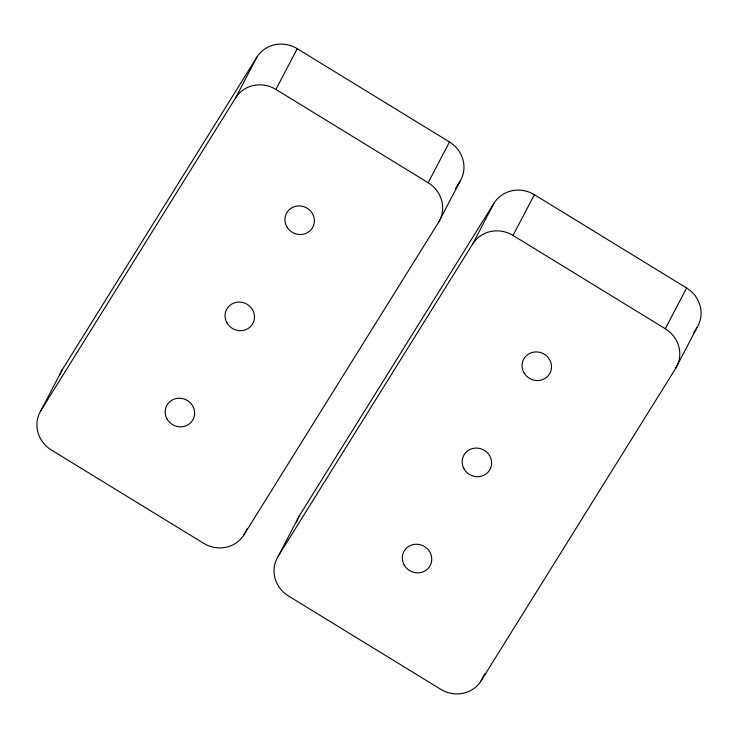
<?xml version="1.0" encoding="UTF-8"?>
<svg xmlns="http://www.w3.org/2000/svg" width="738" height="738" viewBox="0 0 738 738"><rect width="100%" height="100%" fill="white"/><g stroke="black" fill="none" stroke-linecap="round" stroke-linejoin="round"><path stroke-width="1.11" d="M40.987 410.429L62.296 369.664L256.889 57.167A29.769 28.312 27.6 0 1 297.229 48.68L449.479 141.973A29.769 28.312 27.6 0 1 459.885 181.566L438.575 222.322L243.983 534.819A29.769 28.312 27.6 0 1 203.642 543.316L51.392 450.014A29.769 28.312 27.6 0 1 40.987 410.429L235.579 97.923L256.889 57.167M235.579 97.923A29.769 28.312 27.6 0 1 275.92 89.436L297.229 48.68M243.983 534.819L247.175 528.712M438.575 222.322A29.769 28.312 27.6 0 0 428.169 182.738L449.479 141.973M278.115 556.434L299.425 515.678L494.017 203.181A29.769 28.312 27.6 0 1 534.358 194.684L686.608 287.986A29.769 28.312 27.6 0 1 697.013 327.571L675.704 368.336L481.111 680.833A29.769 28.312 27.6 0 1 440.771 689.32L288.521 596.027A29.769 28.312 27.6 0 1 278.115 556.434L472.707 243.937L494.017 203.181M472.707 243.937A29.769 28.312 27.6 0 1 513.048 235.45L534.358 194.684M481.111 680.833L484.848 673.702M675.704 368.336A29.769 28.312 27.6 0 0 665.298 328.742L686.608 287.986M455.623 188.402L459.885 181.566M693.369 333.428L697.013 327.571M275.92 89.436L428.169 182.738M513.048 235.45L665.298 328.742M296.418 522.43A29.769 28.312 27.6 0 1 299.425 515.678M59.593 375.411A29.769 28.312 27.6 0 1 62.296 369.664M523.962 372.755A14.88 14.151 27.6 0 0 549.478 374.009A14.88 14.151 27.6 0 0 536.923 351.934A14.88 14.151 27.6 0 0 523.962 372.755M464.082 468.907A14.88 14.151 27.6 0 0 489.598 470.161A14.88 14.151 27.6 0 0 477.052 448.086A14.88 14.151 27.6 0 0 464.082 468.907M404.212 565.059A14.88 14.151 27.6 0 0 429.728 566.314A14.88 14.151 27.6 0 0 417.173 544.247A14.88 14.151 27.6 0 0 404.212 565.059M167.083 419.055A14.88 14.151 27.6 0 0 192.59 420.3A14.88 14.151 27.6 0 0 180.044 398.234A14.88 14.151 27.6 0 0 167.083 419.055M226.953 322.893A14.88 14.151 27.6 0 0 252.47 324.148A14.88 14.151 27.6 0 0 239.915 302.082A14.88 14.151 27.6 0 0 226.953 322.893M286.833 226.741A14.88 14.151 27.6 0 0 312.34 227.996A14.88 14.151 27.6 0 0 299.794 205.92A14.88 14.151 27.6 0 0 286.833 226.741"/></g></svg>
